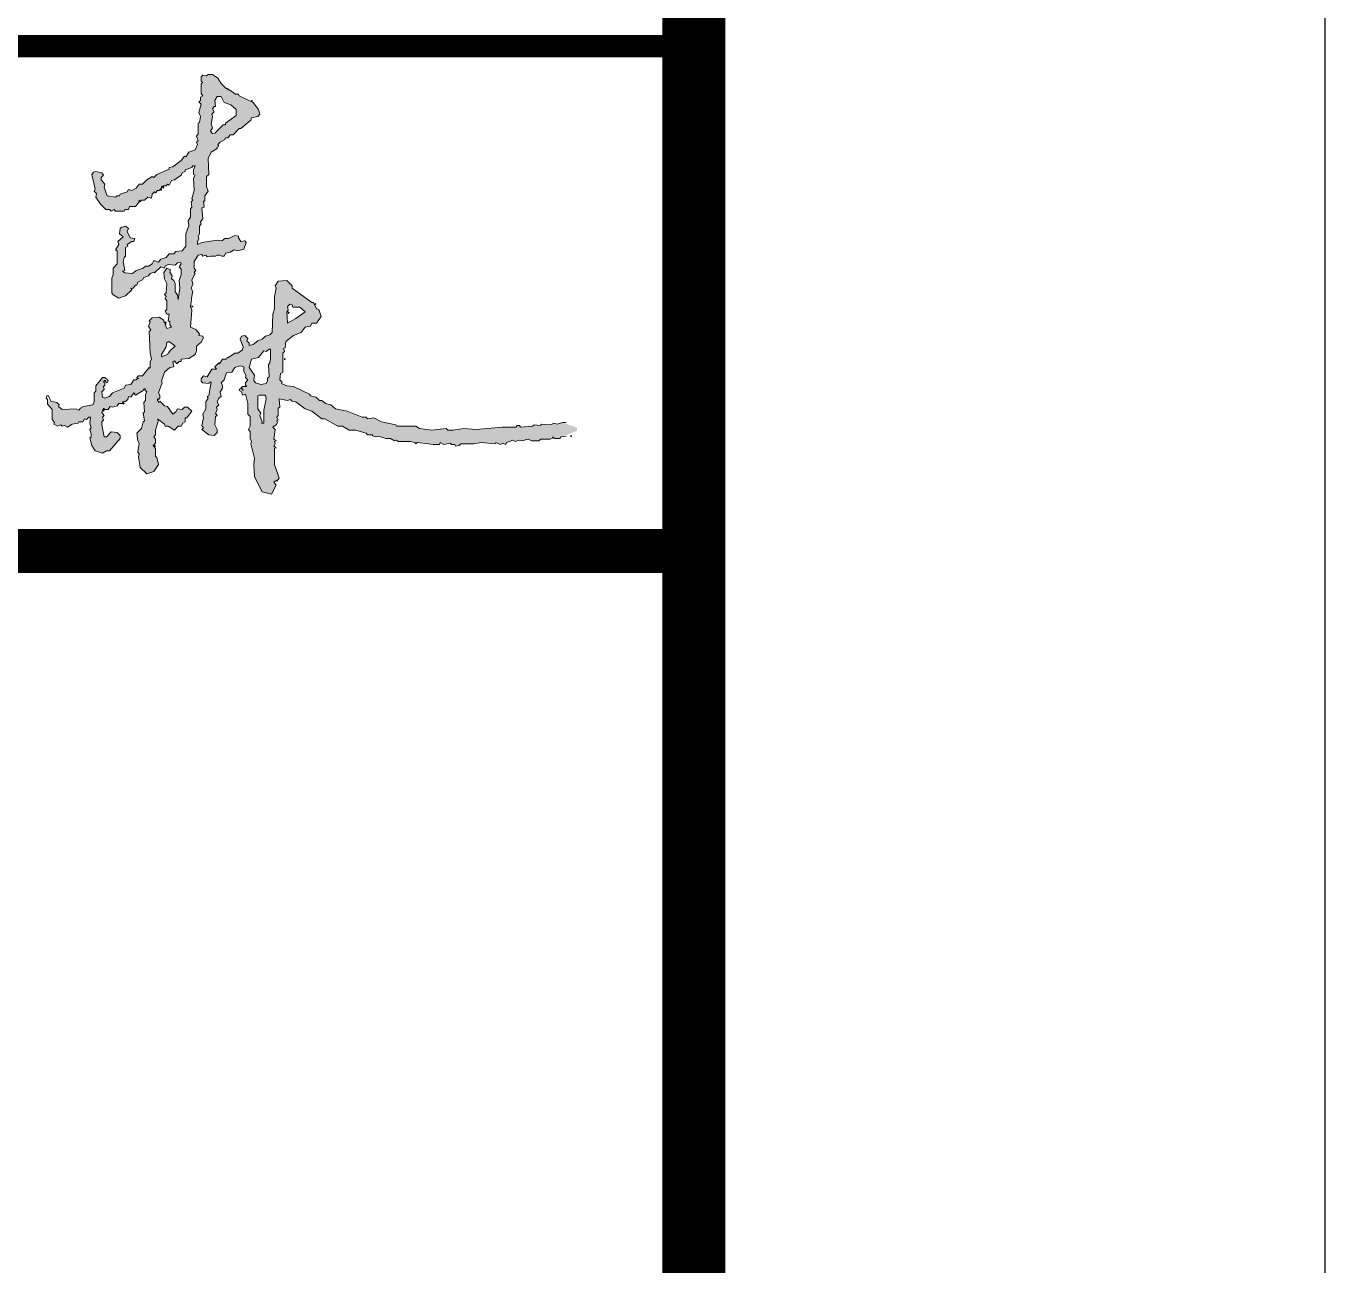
# Model space of a CAD drawing. Extents: x 1188826 to 1909461, y 608442 to 1651179.
# Drawn here: x 1863493 to 1865551, y 1016771 to 1018734 of the extents above; entities that cross this region are included whole.
import ezdxf

# ---------------------------------------------------------------- set-up
doc = ezdxf.new("R2010")
doc.units = 0
doc.header["$LTSCALE"] = 1000
doc.header["$MEASUREMENT"] = 0
doc.layers.add('WALL', color=9, linetype='Continuous', lineweight=40)
doc.layers.add('签名', color=7, linetype='Continuous', lineweight=18)
doc.layers.add('图框', color=140, linetype='Continuous')

# ---------------------------------------------------------------- blocks, each defined once
blk = doc.blocks.new('21414122312')
at = {"layer": '签名'}
h = blk.add_hatch(color=2, dxfattribs=at)
h.dxf.hatch_style = 1
h.paths.add_polyline_path([(6126.6, 7077.7), (6120.6, 7077.7), (6118.1, 7075.3), (6119.4, 7074.1), (6116.9, 7071.7), (6113.3, 7071.7), (6108.5, 7064.4), (6100, 7063.2), (6097.6, 7058.4), (6079.4, 7051.1), (6074.6, 7045.1), (6067.3, 7042.7), (6063.7, 7043.9), (6062.5, 7052.3), (6066.1, 7056), (6064.9, 7060.8), (6067.3, 7063.2), (6067.3, 7066.9), (6064.9, 7068.1), (6068.1, 7074.5), (6067.3, 7075.3), (6063.7, 7075.3), (6052.8, 7062), (6052.8, 7053.6), (6050.4, 7051.1), (6050.4, 7036.6), (6048, 7031.8), (6033.5, 7029.4), (6028.6, 7026.9), (6026.2, 7023.3), (6021.4, 7025.7), (5999.6, 7024.5), (5993.6, 7029.4), (5994.8, 7031.8), (5991.1, 7035.4), (5978.2, 7038.6), (5976.6, 7040.2), (5976.6, 7033), (5983.9, 7024.5), (5983.9, 7008.8), (5987.5, 7004), (5986.3, 7001.5), (5992.3, 6997.9), (5997.2, 7000.3), (5999.6, 6997.9), (6003.2, 6999.1), (6008.1, 6996.7), (6015.3, 7001.5), (6025, 7002.8), (6026.2, 7005.2), (6032.3, 7005.2), (6034.7, 7010), (6038.3, 7008.8), (6041.9, 7012.4), (6044.4, 7012.4), (6043.2, 7002.8), (6045.6, 6995.5), (6043.2, 6993.1), (6047, 6981.7), (6043.2, 6979.8), (6046.8, 6967.7), (6051.6, 6959.2), (6063.7, 6955.6), (6069.8, 6959.2), (6074.6, 6959.2), (6091.5, 6978.6), (6091.5, 6983.4), (6086.7, 6988.2), (6077, 6989.4), (6069.8, 6981), (6066.1, 6981), (6061.7, 7004.4), (6064.9, 7007.6), (6063.7, 7012.4), (6066.1, 7014.8), (6062.5, 7019.7), (6064.9, 7026.9), (6067.3, 7024.5), (6072.2, 7024.5), (6075.8, 7029.4), (6079.4, 7028.2), (6086.7, 7030.6), (6089.1, 7034.2), (6095.2, 7034.2), (6096.4, 7037.8), (6098.8, 7036.6), (6103.6, 7040.2), (6104.8, 7045.1), (6108.5, 7043.9), (6113.3, 7051.1), (6115.7, 7047.5), (6127.8, 7054.8), (6129, 7057.2), (6131.5, 7057.2), (6130.2, 7056), (6133.9, 7052.3), (6131.5, 7048.7), (6131.5, 7039), (6129, 7035.4), (6130.2, 7020.9), (6127.8, 7018.5), (6130.2, 7006.4), (6127.8, 7005.2), (6125.4, 6994.3), (6118.1, 6987), (6119.4, 6974.9), (6121.8, 6971.3), (6119.4, 6956.8), (6121.8, 6954.4), (6120.6, 6949.5), (6123, 6932.6), (6133.9, 6922.9), (6144.8, 6926.5), (6152, 6937.4), (6149.6, 6948.3), (6147.2, 6950.7), (6147.2, 6962.8), (6143.5, 6967.7), (6147.2, 6971.3), (6147.2, 6977.3), (6144.8, 6981), (6147.2, 6984.6), (6147.2, 6991.9), (6152, 7007.6), (6150.8, 7010), (6161.7, 7001.5), (6162.9, 6997.9), (6167.7, 6997.9), (6177.4, 6991.9), (6183.5, 6997.9), (6188.3, 6997.9), (6190.7, 7002.8), (6194.4, 7005.2), (6194.4, 7011.2), (6196.8, 7011.2), (6205.2, 7022.1), (6198, 7028.2), (6193.1, 7028.2), (6189.5, 7024.5), (6182.3, 7025.7), (6179.8, 7020.9), (6175, 7017.3), (6166.5, 7029.4), (6161.7, 7030.6), (6154.4, 7037.8), (6153.2, 7035.4), (6150.8, 7039), (6150.8, 7041.5), (6152, 7040.2), (6154.4, 7042.7), (6154.4, 7047.5), (6152, 7051.1), (6158.1, 7066.9), (6156.9, 7069.3), (6161.7, 7083.8), (6170.2, 7091.1), (6176.2, 7092.3), (6175, 7099.5), (6177.4, 7101.9), (6181, 7097.1), (6184.7, 7100.7), (6188.3, 7100.7), (6188.3, 7104.4), (6195, 7105), (6195.6, 7105.6), (6196, 7105.1), (6200.4, 7105.6), (6210.1, 7111.6), (6212.5, 7117.7), (6212.5, 7124.9), (6219.8, 7131), (6223.4, 7138.2), (6222.2, 7140.6), (6216.1, 7141.9), (6217.3, 7144.3), (6211.3, 7151.5), (6202.8, 7155.2), (6205.2, 7181.8), (6202.8, 7187.8), (6204.6, 7198.2), (6204.6, 7200.9), (6205.8, 7209.3), (6206.4, 7210.8), (6204, 7216.9), (6206.4, 7222.9), (6205.2, 7230.2), (6210.1, 7239.8), (6208.9, 7242.3), (6211.3, 7244.7), (6208.9, 7248.3), (6208.9, 7259.2), (6214.9, 7268.9), (6221, 7270.1), (6222.2, 7267.7), (6227, 7268.9), (6229.4, 7266.4), (6235.5, 7267.7), (6237.2, 7267.5), (6242.1, 7267.5), (6246.4, 7268.9), (6247, 7269.1), (6250.6, 7269.1), (6252.4, 7267.7), (6256, 7267.7), (6258.5, 7272.5), (6265.7, 7273.7), (6271.8, 7277.3), (6277.8, 7276.1), (6287.5, 7278.5), (6291.1, 7289.4), (6288.7, 7291.8), (6282.7, 7290.6), (6277.4, 7299.4), (6273, 7300.3), (6263.3, 7295.5), (6257.3, 7295.5), (6252.4, 7291.8), (6245.2, 7293.1), (6221, 7289.4), (6213.7, 7285.8), (6213.7, 7290.6), (6216.1, 7294.3), (6214.9, 7299.1), (6217.3, 7302.7), (6217.3, 7314.8), (6219.8, 7318.5), (6218.5, 7322.1), (6222.2, 7326.9), (6221, 7343.9), (6224.6, 7345.1), (6223.4, 7354.7), (6225.8, 7354.7), (6225.8, 7363.2), (6230.6, 7370.5), (6228.2, 7377.7), (6228.2, 7393.5), (6231.8, 7397.1), (6230.6, 7422.5), (6235.5, 7432.2), (6245.2, 7438.2), (6247.4, 7442.2), (6250, 7447.9), (6255, 7449.5), (6258.5, 7455.1), (6262.1, 7455.1), (6265.7, 7460), (6270.6, 7460), (6280.2, 7469.7), (6282.7, 7469.7), (6298.4, 7483), (6299.6, 7486.6), (6309.3, 7489), (6312.9, 7492.6), (6310.5, 7499.9), (6302, 7510.8), (6280.2, 7521.7), (6279, 7524.1), (6274.2, 7524.1), (6264.5, 7531.3), (6260.9, 7531.3), (6251.2, 7541), (6246.4, 7549.5), (6237.3, 7555.5), (6230.6, 7555.5), (6228.2, 7553.1), (6222.2, 7554.3), (6219.8, 7551.9), (6219.8, 7544.7), (6222.2, 7542.2), (6219.8, 7541), (6219.8, 7525.3), (6222.2, 7521.7), (6218.5, 7519.3), (6218.5, 7514.4), (6216.1, 7512), (6219.8, 7508.4), (6216.1, 7495.1), (6218.5, 7489), (6217.3, 7479.3), (6214.9, 7478.1), (6214.9, 7461.2), (6212.5, 7457.6), (6214.9, 7450.3), (6212.5, 7447.9), (6213.7, 7444.3), (6210.1, 7435.8), (6200.4, 7432.2), (6195.6, 7424.9), (6193.1, 7426.1), (6188.3, 7418.9), (6175, 7409.2), (6168.9, 7408), (6168.9, 7405.5), (6149.6, 7397.1), (6144.8, 7392.2), (6142.3, 7393.5), (6133.9, 7388.6), (6126.6, 7381.4), (6121.8, 7381.4), (6116.9, 7375.3), (6109.7, 7371.7), (6104.8, 7372.9), (6102.4, 7369.3), (6091.5, 7365.6), (6090.3, 7363.2), (6086.7, 7363.2), (6084.3, 7360.8), (6071, 7363.2), (6066.1, 7376.5), (6067.3, 7381.4), (6061.3, 7388.6), (6061.3, 7392.2), (6064.9, 7395.9), (6062.5, 7399.5), (6052.8, 7401.9), (6049.2, 7400.7), (6046.8, 7397.1), (6051.6, 7374.1), (6050.4, 7370.5), (6054, 7366.8), (6052.8, 7360.8), (6060.1, 7349.9), (6068.6, 7341.4), (6074.6, 7341.4), (6077, 7339), (6081.9, 7341.4), (6084.3, 7339), (6097.6, 7339), (6098.8, 7341.4), (6104.8, 7341.4), (6106.1, 7346.3), (6115.7, 7346.3), (6121.8, 7353.5), (6121.8, 7356), (6123, 7353.5), (6125.4, 7356), (6130.2, 7356), (6135.1, 7360.8), (6141.1, 7359.6), (6142.3, 7365.6), (6146, 7369.3), (6147.2, 7368.1), (6150.8, 7371.7), (6153.2, 7371.7), (6156.9, 7375.3), (6156.9, 7377.7), (6158.1, 7376.5), (6159.3, 7378.9), (6164.1, 7378.9), (6166.5, 7381.4), (6168.9, 7380.1), (6172.6, 7387.4), (6177.4, 7388.6), (6188.3, 7395.9), (6189.5, 7399.5), (6194.4, 7401.9), (6194.4, 7404.3), (6205.2, 7408), (6206.4, 7410.4), (6210.1, 7410.4), (6207.7, 7404.3), (6207.7, 7397.1), (6210.1, 7395.9), (6207.7, 7391), (6208.9, 7371.7), (6205.2, 7358.4), (6206.4, 7356), (6204, 7353.5), (6205.2, 7345.1), (6202.8, 7342.6), (6202.8, 7329.3), (6199.2, 7323.3), (6200.4, 7316), (6195.6, 7302.7), (6195.6, 7283.4), (6189.5, 7276.1), (6179.8, 7274.9), (6176.2, 7271.3), (6168.9, 7271.3), (6164.1, 7265.2), (6155.6, 7262.8), (6152, 7258), (6144.8, 7260.4), (6142.3, 7255.6), (6136.3, 7251.9), (6131.5, 7251.9), (6127.8, 7248.3), (6116.9, 7244.7), (6110.9, 7239.8), (6098.8, 7241), (6095.2, 7243.5), (6098.8, 7244.7), (6096.4, 7259.2), (6097.6, 7265.2), (6100, 7267.7), (6100, 7281), (6103.6, 7283.4), (6102.4, 7285.8), (6109.7, 7290.6), (6113.3, 7290.6), (6114.5, 7295.5), (6107.3, 7296.7), (6102.4, 7306.4), (6104.8, 7311.2), (6100, 7314.8), (6094, 7313.6), (6091.5, 7311.2), (6090.3, 7302.7), (6096.4, 7297.9), (6087.9, 7290.6), (6089.1, 7285.8), (6084.3, 7277.3), (6086.7, 7276.1), (6086.7, 7255.6), (6080.6, 7248.3), (6080.6, 7238.6), (6078.2, 7232.6), (6078.2, 7209.6), (6080.6, 7206), (6089.1, 7201.1), (6100, 7204.8), (6109.7, 7214.4), (6108.5, 7216.9), (6110.9, 7215.6), (6115.7, 7221.7), (6118.1, 7221.7), (6119.4, 7226.5), (6126.6, 7230.2), (6129, 7233.8), (6136.3, 7236.2), (6138.7, 7239.8), (6148.8, 7243.9), (6155.6, 7250.7), (6161.7, 7248.3), (6162.9, 7251.9), (6167.7, 7254.3), (6178.6, 7253.1), (6182.3, 7256.8), (6187.1, 7258), (6188.3, 7255.6), (6184.7, 7250.7), (6188.3, 7247.1), (6188.3, 7238.6), (6184.7, 7228.9), (6185.9, 7216.9), (6183.5, 7198.7), (6182.3, 7206), (6178.6, 7210.8), (6178.6, 7224.1), (6176.2, 7228.9), (6172.6, 7231.4), (6173.8, 7236.2), (6170.2, 7242.3), (6171.4, 7245.9), (6165.3, 7248.3), (6160.5, 7241), (6161.7, 7231.4), (6165.3, 7224.1), (6164.1, 7209.6), (6161.7, 7207.2), (6164.1, 7203.5), (6162.9, 7199.9), (6165.3, 7197.5), (6165.3, 7183), (6162.9, 7180.6), (6165.3, 7175.7), (6168.9, 7175.7), (6167.7, 7164.8), (6170.2, 7163.6), (6170.2, 7158.8), (6172.6, 7155.2), (6165.3, 7152.7), (6161.3, 7162.8), (6160.5, 7163.6), (6160.5, 7166), (6153.2, 7170.9), (6142.3, 7169.7), (6137.5, 7164.8), (6138.7, 7163.6), (6136.3, 7156.4), (6139.9, 7150.3), (6137.5, 7147.9), (6138.7, 7114), (6141.1, 7104.4), (6138.7, 7100.7), (6138.7, 7089.8), (6137.5, 7091.1)])
h.paths.add_polyline_path([(6156.9, 7108), (6156.9, 7111.6), (6164.1, 7123.7), (6165.3, 7131), (6167.7, 7131), (6168.9, 7132.2), (6178.6, 7124.9), (6170.2, 7117.7), (6170.2, 7115.2), (6168.9, 7116.5), (6166.5, 7111.6)], flags=16)
h.paths.add_polyline_path([(6234.3, 7466), (6237.9, 7470.9), (6235.5, 7476.9), (6237.9, 7489), (6236.7, 7492.6), (6240.3, 7496.3), (6237.9, 7501.1), (6242.4, 7507.8), (6241.5, 7514.4), (6245.2, 7520.5), (6251.2, 7520.5), (6256, 7510.8), (6266.9, 7507.2), (6275.4, 7499.9), (6275.4, 7490.2), (6258.5, 7478.1), (6258.5, 7475.7), (6254.8, 7475.7), (6238.9, 7459.8)], flags=16)
h = blk.add_hatch(color=2, dxfattribs=at)
h.dxf.hatch_style = 1
h.paths.add_polyline_path([(6325, 7069.3), (6322.6, 7065.7), (6314.1, 7064.4), (6305.6, 7066.9), (6303.2, 7070.5), (6304.4, 7079), (6296, 7091.1), (6299.6, 7104.4), (6310.5, 7106.8), (6318.9, 7117.7), (6322.6, 7116.5), (6327.4, 7120.1), (6329.8, 7120.1), (6329.8, 7105.6), (6328.6, 7098.3), (6326.2, 7095.9), (6327.4, 7076.5), (6325, 7074.1)], flags=16)
h.paths.add_polyline_path([(6321.4, 7047.5), (6322.6, 7041.5), (6318.9, 7023.3), (6318.9, 7002.8), (6315.3, 7002.8), (6316.5, 7005.2), (6312.9, 7014.8), (6314.1, 7018.5), (6309.3, 7025.7), (6309.3, 7046.3), (6311.7, 7047.5)], flags=16)
h.paths.add_polyline_path([(6356.4, 7161.2), (6355.2, 7179.4), (6357.6, 7181.8), (6356.4, 7187.8), (6358.9, 7190.2), (6360.1, 7191.4), (6363.7, 7190.2), (6364.9, 7186.6), (6375.8, 7186.6), (6384.3, 7179.4), (6369.7, 7168.5)], flags=16)
h.paths.add_polyline_path([(6357.6, 7176.9), (6357.6, 7179.4), (6358.9, 7178.1)], flags=0)
h.paths.add_polyline_path([(6814.8, 6990.5), (6814.9, 6995.9), (6791.9, 7004), (6783.4, 7001.5), (6778.6, 7002.8), (6773.7, 7000.3), (6759.2, 7001.5), (6756.8, 6999.1), (6747.1, 7000.3), (6744.7, 6997.9), (6725.4, 6996.7), (6724.2, 6999.1), (6720.5, 6999.1), (6718.1, 6996.7), (6696.3, 6996.7), (6655.2, 6993.1), (6635.9, 6994.3), (6618.9, 6991.9), (6610.5, 6991.9), (6608, 6994.3), (6585.1, 6991.9), (6565.7, 6994.3), (6559.7, 6997.9), (6529.4, 6997.9), (6528.2, 7000.3), (6505.2, 7005.2), (6493.1, 7011.2), (6483.4, 7010), (6481, 7012.4), (6475, 7012.4), (6450.8, 7022.1), (6432.6, 7025.7), (6425.4, 7031.8), (6416.9, 7034.2), (6410.9, 7039), (6407.2, 7039), (6401.2, 7043.9), (6392.7, 7046.3), (6391.5, 7048.7), (6366.1, 7060.8), (6355.2, 7062), (6346.8, 7065.7), (6348, 7068.1), (6344.3, 7071.7), (6345.6, 7081.4), (6349.2, 7083.8), (6349.2, 7114), (6351.6, 7116.5), (6350.4, 7121.3), (6352.8, 7122.5), (6354, 7132.2), (6366.1, 7141.9), (6378.2, 7146.7), (6384.3, 7155.2), (6392.7, 7156.4), (6395.1, 7161.2), (6402.4, 7161.2), (6409.7, 7172.1), (6406, 7183), (6402.4, 7184.2), (6397.6, 7193.9), (6395.1, 7193.9), (6363.7, 7216.9), (6363.7, 7220.5), (6355.2, 7228.9), (6341.9, 7227.7), (6337.1, 7220.5), (6338.3, 7216.9), (6335.9, 7203.5), (6335.9, 7184.2), (6333.5, 7175.7), (6332.2, 7146.7), (6328.6, 7143.1), (6321.4, 7140.6), (6316.5, 7135.8), (6309.3, 7133.4), (6302, 7127.3), (6296, 7126.1), (6296, 7129.8), (6292.3, 7133.4), (6293.5, 7137), (6288.7, 7141.9), (6283.9, 7140.6), (6281.4, 7135.8), (6286.3, 7123.7), (6285.1, 7118.9), (6277.8, 7114), (6273, 7114), (6263.3, 7106.8), (6260.9, 7106.8), (6259.7, 7104.4), (6253.6, 7104.4), (6248.8, 7097.1), (6247.6, 7098.3), (6241.5, 7092.3), (6243.9, 7088.6), (6236.7, 7088.6), (6229.4, 7076.5), (6223.4, 7077.7), (6219.8, 7072.9), (6219.8, 7069.3), (6222.2, 7066.9), (6231.8, 7065.7), (6233.1, 7068.1), (6235.5, 7068.1), (6231.8, 7046.3), (6229.4, 7045.1), (6230.6, 7042.7), (6227, 7036.6), (6227, 7025.7), (6222.2, 7017.3), (6223.4, 7011.2), (6221, 6999.1), (6223.4, 6995.5), (6221, 6993.1), (6231.8, 6984.6), (6240.3, 6983.4), (6245.2, 6988.2), (6245.2, 6993.1), (6241.5, 7000.3), (6242.7, 7013.6), (6245.2, 7014.8), (6242.7, 7018.5), (6245.2, 7023.3), (6243.9, 7028.2), (6247.6, 7031.8), (6245.2, 7036.6), (6247.6, 7042.7), (6251.2, 7045.1), (6250, 7052.3), (6253.6, 7058.4), (6253.6, 7063.2), (6251.2, 7066.9), (6256, 7071.7), (6259.7, 7082.6), (6268.1, 7083.8), (6273, 7091.1), (6281.4, 7093.5), (6287.5, 7092.3), (6287.5, 7085), (6291.1, 7077.7), (6289.9, 7075.3), (6293.5, 7071.7), (6289.9, 7066.9), (6289.9, 7063.2), (6292.3, 7060.8), (6285.1, 7060.8), (6283.9, 7059.6), (6286.3, 7054.8), (6283.9, 7058.4), (6281.4, 7058.4), (6280.2, 7054.8), (6283.9, 7052.3), (6285.1, 7047.5), (6289.9, 7048.7), (6293.5, 7034.2), (6293.5, 7017.3), (6297.2, 7013.6), (6297.2, 6997.9), (6294.7, 6993.1), (6297.2, 6989.4), (6297.2, 6978.6), (6299.6, 6973.7), (6298.4, 6970.1), (6304.4, 6947.1), (6303.2, 6937.4), (6304.4, 6918.1), (6316.5, 6893.9), (6331, 6890.3), (6338.3, 6904.8), (6334.7, 6909.6), (6338.3, 6912), (6339.5, 6910.8), (6343.1, 6915.7), (6335.9, 6937.4), (6335.9, 6962.8), (6338.3, 6964), (6334.7, 6966.5), (6337.1, 6970.1), (6335.9, 6973.7), (6338.3, 6974.9), (6334.7, 6977.3), (6337.1, 6993.1), (6333.5, 6996.7), (6338.3, 7000.3), (6340.7, 7004), (6339.5, 7006.4), (6341.9, 7007.6), (6339.5, 7012.4), (6341.9, 7014.8), (6341.9, 7026.9), (6344.3, 7028.2), (6343.1, 7041.5), (6356.4, 7039), (6361.3, 7040.2), (6363.7, 7037.8), (6369.7, 7036.6), (6384.3, 7025.7), (6395.1, 7022.1), (6410.9, 7010), (6415.7, 7010), (6436.3, 6997.9), (6443.5, 6997.9), (6454.4, 6991.9), (6464.1, 6991.9), (6481, 6987), (6483.4, 6984.6), (6491.9, 6984.6), (6490.7, 6983.4), (6495.5, 6981), (6500.4, 6982.2), (6512.5, 6978.6), (6519.7, 6978.6), (6525.8, 6974.9), (6529.4, 6976.1), (6531.8, 6973.7), (6551.2, 6973.7), (6558.4, 6972.5), (6559.7, 6970.1), (6562.1, 6972.5), (6580.2, 6970.1), (6583.6, 6969.5), (6587.5, 6968.9), (6597.1, 6968.9), (6598.4, 6972.5), (6604.4, 6968.9), (6614.1, 6971.3), (6616.5, 6968.9), (6621.3, 6968.9), (6622.5, 6966.5), (6628.6, 6967.7), (6631, 6970.1), (6651.6, 6970.1), (6663.7, 6972.5), (6685.4, 6970.1), (6686.7, 6972.5), (6693.9, 6968.9), (6697.5, 6971.3), (6702.4, 6968.9), (6703.6, 6972.5), (6713.3, 6976.1), (6716.9, 6973.7), (6722.9, 6976.1), (6727.8, 6974.9), (6737.5, 6977.3), (6743.5, 6974.9), (6754.4, 6974.9), (6758, 6977.3), (6772.5, 6977.3), (6777.4, 6979.8), (6776.2, 6981), (6779.8, 6978.6), (6788.3, 6978.6), (6789.5, 6981)])
at = {"layer": '图框'}
for points, const_width in [([(0, 7600.3), (7000, 7600.3)], 35), ([(0, 6800.3), (7000, 6800.3)], 70)]:
    blk.add_lwpolyline(points, dxfattribs=dict(at, const_width=const_width))
at = {"layer": '签名', "color": 2, "elevation": 9704994.5}
for points in [[(6239.1, 7554.3), (6237.9, 7555.5), (6230.6, 7555.5), (6228.2, 7553.1), (6222.2, 7554.3), (6219.8, 7551.9), (6219.8, 7544.7), (6222.2, 7542.2), (6219.8, 7541), (6219.8, 7525.3), (6222.2, 7521.7), (6218.5, 7519.3), (6218.5, 7514.4), (6216.1, 7512), (6219.8, 7508.4), (6216.1, 7495.1), (6218.5, 7489), (6217.3, 7479.3), (6214.9, 7478.1), (6214.9, 7461.2), (6212.5, 7457.6), (6214.9, 7450.3), (6212.5, 7447.9), (6213.7, 7444.3), (6210.1, 7435.8), (6200.4, 7432.2), (6195.6, 7424.9), (6193.1, 7426.1), (6188.3, 7418.9), (6175, 7409.2), (6168.9, 7408), (6168.9, 7405.5), (6149.6, 7397.1), (6144.8, 7392.2), (6142.3, 7393.5), (6133.9, 7388.6), (6126.6, 7381.4), (6121.8, 7381.4), (6116.9, 7375.3), (6109.7, 7371.7), (6104.8, 7372.9), (6102.4, 7369.3), (6091.5, 7365.6), (6090.3, 7363.2), (6086.7, 7363.2), (6084.3, 7360.8), (6071, 7363.2), (6066.1, 7376.5), (6067.3, 7381.4), (6061.3, 7388.6), (6061.3, 7392.2), (6064.9, 7395.9), (6062.5, 7399.5), (6052.8, 7401.9), (6049.2, 7400.7), (6046.8, 7397.1), (6051.6, 7374.1), (6050.4, 7370.5), (6054, 7366.8), (6052.8, 7360.8), (6060.1, 7349.9), (6068.6, 7341.4), (6074.6, 7341.4), (6077, 7339), (6081.9, 7341.4), (6084.3, 7339), (6097.6, 7339), (6098.8, 7341.4), (6104.8, 7341.4), (6106.1, 7346.3), (6115.7, 7346.3), (6121.8, 7353.5), (6121.8, 7356), (6123, 7353.5), (6125.4, 7356), (6130.2, 7356), (6135.1, 7360.8), (6141.1, 7359.6), (6142.3, 7365.6), (6146, 7369.3), (6147.2, 7368.1), (6150.8, 7371.7), (6153.2, 7371.7), (6156.9, 7375.3), (6156.9, 7377.7), (6158.1, 7376.5), (6159.3, 7378.9), (6164.1, 7378.9), (6166.5, 7381.4), (6168.9, 7380.1), (6172.6, 7387.4), (6177.4, 7388.6), (6188.3, 7395.9), (6189.5, 7399.5), (6194.4, 7401.9), (6194.4, 7404.3), (6205.2, 7408), (6206.4, 7410.4), (6210.1, 7410.4), (6207.7, 7404.3), (6207.7, 7397.1), (6210.1, 7395.9), (6207.7, 7391), (6208.9, 7371.7), (6205.2, 7358.4), (6206.4, 7356), (6204, 7353.5), (6205.2, 7345.1), (6202.8, 7342.6), (6202.8, 7329.3), (6199.2, 7323.3), (6200.4, 7316), (6195.6, 7302.7), (6195.6, 7283.4), (6189.5, 7276.1), (6179.8, 7274.9), (6176.2, 7271.3), (6168.9, 7271.3), (6164.1, 7265.2), (6155.6, 7262.8), (6152, 7258), (6144.8, 7260.4), (6142.3, 7255.6), (6136.3, 7251.9), (6131.5, 7251.9), (6127.8, 7248.3), (6116.9, 7244.7), (6110.9, 7239.8), (6098.8, 7241), (6095.2, 7243.5), (6098.8, 7244.7), (6096.4, 7259.2), (6097.6, 7265.2), (6100, 7267.7), (6100, 7281), (6103.6, 7283.4), (6102.4, 7285.8), (6109.7, 7290.6), (6113.3, 7290.6), (6114.5, 7295.5), (6107.3, 7296.7), (6102.4, 7306.4), (6104.8, 7311.2), (6100, 7314.8), (6094, 7313.6), (6091.5, 7311.2), (6090.3, 7302.7), (6096.4, 7297.9), (6087.9, 7290.6), (6089.1, 7285.8), (6084.3, 7277.3), (6086.7, 7276.1), (6086.7, 7255.6), (6080.6, 7248.3), (6080.6, 7238.6), (6078.2, 7232.6), (6078.2, 7209.6), (6080.6, 7206), (6089.1, 7201.1), (6100, 7204.8), (6109.7, 7214.4), (6108.5, 7216.9), (6110.9, 7215.6), (6115.7, 7221.7), (6118.1, 7221.7), (6119.4, 7226.5), (6126.6, 7230.2), (6129, 7233.8), (6136.3, 7236.2), (6138.7, 7239.8), (6144.8, 7242.3), (6146, 7241), (6155.6, 7250.7), (6161.7, 7248.3), (6162.9, 7251.9), (6167.7, 7254.3), (6178.6, 7253.1), (6182.3, 7256.8), (6187.1, 7258), (6188.3, 7255.6), (6184.7, 7250.7), (6188.3, 7247.1), (6188.3, 7238.6), (6184.7, 7228.9), (6185.9, 7216.9), (6183.5, 7198.7), (6182.3, 7206), (6178.6, 7210.8), (6178.6, 7224.1), (6176.2, 7228.9), (6172.6, 7231.4), (6173.8, 7236.2), (6170.2, 7242.3), (6171.4, 7245.9), (6165.3, 7248.3), (6160.5, 7241), (6161.7, 7231.4), (6165.3, 7224.1), (6164.1, 7209.6), (6161.7, 7207.2), (6164.1, 7203.5), (6162.9, 7199.9), (6165.3, 7197.5), (6165.3, 7183), (6162.9, 7180.6), (6165.3, 7175.7), (6168.9, 7175.7), (6167.7, 7164.8), (6170.2, 7163.6), (6170.2, 7158.8), (6172.6, 7155.2), (6165.3, 7152.7), (6162.9, 7158.8), (6164.1, 7160), (6160.5, 7163.6), (6160.5, 7166), (6153.2, 7170.9), (6142.3, 7169.7), (6137.5, 7164.8), (6138.7, 7163.6), (6136.3, 7156.4), (6139.9, 7150.3), (6137.5, 7147.9), (6138.7, 7114), (6141.1, 7104.4), (6138.7, 7100.7), (6138.7, 7089.8), (6137.5, 7091.1), (6126.6, 7077.7), (6120.6, 7077.7), (6118.1, 7075.3), (6120.6, 7072.9), (6119.4, 7074.1), (6116.9, 7071.7), (6113.3, 7071.7), (6108.5, 7064.4), (6100, 7063.2), (6097.6, 7058.4), (6079.4, 7051.1), (6074.6, 7045.1), (6067.3, 7042.7), (6063.7, 7043.9), (6062.5, 7052.3), (6066.1, 7056), (6064.9, 7060.8), (6067.3, 7063.2), (6067.3, 7066.9), (6064.9, 7068.1), (6066.1, 7070.5), (6068.6, 7070.5), (6067.3, 7069.3), (6071, 7066.9), (6072.2, 7070.5), (6067.3, 7075.3), (6063.7, 7075.3), (6052.8, 7062), (6052.8, 7053.6), (6050.4, 7051.1), (6050.4, 7036.6), (6048, 7031.8), (6033.5, 7029.4), (6028.6, 7026.9), (6026.2, 7023.3), (6021.4, 7025.7), (5999.6, 7024.5), (5993.6, 7029.4), (5994.8, 7031.8), (5991.1, 7035.4), (5981.5, 7037.8), (5977.8, 7046.3), (5975.4, 7046.3), (5974.2, 7042.7), (5976.6, 7040.2), (5976.6, 7033), (5983.9, 7024.5), (5983.9, 7008.8), (5987.5, 7004), (5986.3, 7001.5), (5992.3, 6997.9), (5997.2, 7000.3), (5999.6, 6997.9), (6003.2, 6999.1), (6008.1, 6996.7), (6015.3, 7001.5), (6025, 7002.8), (6026.2, 7005.2), (6032.3, 7005.2), (6034.7, 7010), (6038.3, 7008.8), (6041.9, 7012.4), (6044.4, 7012.4), (6043.2, 7002.8), (6045.6, 6995.5), (6043.2, 6993.1), (6045.6, 6985.8), (6045.6, 6981), (6043.2, 6979.8), (6046.8, 6967.7), (6051.6, 6959.2), (6063.7, 6955.6), (6069.8, 6959.2), (6074.6, 6959.2), (6091.5, 6978.6), (6091.5, 6983.4), (6086.7, 6988.2), (6077, 6989.4), (6069.8, 6981), (6066.1, 6981), (6062.5, 7000.3), (6062.5, 7005.2), (6064.9, 7007.6), (6063.7, 7012.4), (6066.1, 7014.8), (6062.5, 7019.7), (6064.9, 7026.9), (6067.3, 7024.5), (6072.2, 7024.5), (6075.8, 7029.4), (6079.4, 7028.2), (6086.7, 7030.6), (6089.1, 7034.2), (6095.2, 7034.2), (6096.4, 7037.8), (6098.8, 7036.6), (6103.6, 7040.2), (6104.8, 7045.1), (6108.5, 7043.9), (6113.3, 7051.1), (6115.7, 7047.5), (6127.8, 7054.8), (6129, 7057.2), (6131.5, 7057.2), (6130.2, 7056), (6133.9, 7052.3), (6131.5, 7048.7), (6131.5, 7039), (6129, 7035.4), (6130.2, 7020.9), (6127.8, 7018.5), (6130.2, 7006.4), (6127.8, 7005.2), (6125.4, 6994.3), (6118.1, 6987), (6119.4, 6974.9), (6121.8, 6971.3), (6119.4, 6956.8), (6121.8, 6954.4), (6120.6, 6949.5), (6123, 6932.6), (6133.9, 6922.9), (6144.8, 6926.5), (6152, 6937.4), (6149.6, 6948.3), (6147.2, 6950.7), (6147.2, 6962.8), (6143.5, 6967.7), (6147.2, 6971.3), (6147.2, 6977.3), (6144.8, 6981), (6147.2, 6984.6), (6147.2, 6991.9), (6152, 7007.6), (6150.8, 7010), (6161.7, 7001.5), (6162.9, 6997.9), (6167.7, 6997.9), (6177.4, 6991.9), (6183.5, 6997.9), (6188.3, 6997.9), (6190.7, 7002.8), (6194.4, 7005.2), (6194.4, 7011.2), (6196.8, 7011.2), (6205.2, 7022.1), (6198, 7028.2), (6193.1, 7028.2), (6189.5, 7024.5), (6182.3, 7025.7), (6179.8, 7020.9), (6175, 7017.3), (6166.5, 7029.4), (6161.7, 7030.6), (6154.4, 7037.8), (6153.2, 7035.4), (6150.8, 7039), (6150.8, 7041.5), (6152, 7040.2), (6154.4, 7042.7), (6154.4, 7047.5), (6152, 7051.1), (6158.1, 7066.9), (6156.9, 7069.3), (6161.7, 7083.8), (6170.2, 7091.1), (6176.2, 7092.3), (6175, 7099.5), (6177.4, 7101.9), (6181, 7097.1), (6184.7, 7100.7), (6188.3, 7100.7), (6188.3, 7104.4), (6200.4, 7105.6), (6210.1, 7111.6), (6212.5, 7117.7), (6212.5, 7124.9), (6219.8, 7131), (6223.4, 7138.2), (6222.2, 7140.6), (6216.1, 7141.9), (6217.3, 7144.3), (6211.3, 7151.5), (6202.8, 7155.2), (6205.2, 7181.8), (6202.8, 7187.8), (6204, 7195.1), (6204.6, 7198.1), (6204.6, 7201.1), (6205.8, 7209.6), (6206.4, 7210.8), (6204, 7216.9), (6206.4, 7222.9), (6205.2, 7230.2), (6210.1, 7239.8), (6208.9, 7242.3), (6211.3, 7244.7), (6208.9, 7248.3), (6208.9, 7259.2), (6214.9, 7268.9), (6221, 7270.1), (6222.2, 7267.7), (6227, 7268.9), (6229.4, 7266.4), (6235.5, 7267.7), (6237.9, 7267.5), (6242.7, 7267.5), (6246.4, 7268.9), (6245.2, 7269.1), (6248.8, 7269.1), (6252.4, 7267.7), (6256, 7267.7), (6258.5, 7272.5), (6265.7, 7273.7), (6271.8, 7277.3), (6277.8, 7276.1), (6287.5, 7278.5), (6291.1, 7289.4), (6288.7, 7291.8), (6282.7, 7290.6), (6279, 7296.7), (6279, 7299.1), (6273, 7300.3), (6263.3, 7295.5), (6257.3, 7295.5), (6252.4, 7291.8), (6245.2, 7293.1), (6221, 7289.4), (6213.7, 7285.8), (6213.7, 7290.6), (6216.1, 7294.3), (6214.9, 7299.1), (6217.3, 7302.7), (6217.3, 7314.8), (6219.8, 7318.5), (6218.5, 7322.1), (6222.2, 7326.9), (6221, 7343.9), (6224.6, 7345.1), (6223.4, 7354.7), (6225.8, 7354.7), (6225.8, 7363.2), (6230.6, 7370.5), (6228.2, 7377.7), (6228.2, 7393.5), (6231.8, 7397.1), (6230.6, 7422.5), (6235.5, 7432.2), (6245.2, 7438.2), (6245.2, 7440.6), (6247.6, 7441.8), (6246.4, 7444.3), (6250, 7447.9), (6257.3, 7452.5), (6258.5, 7455.1), (6262.1, 7455.1), (6265.7, 7460), (6270.6, 7460), (6280.2, 7469.7), (6282.7, 7469.7), (6298.4, 7483), (6299.6, 7486.6), (6309.3, 7489), (6312.9, 7492.6), (6310.5, 7499.9), (6302, 7510.8), (6280.2, 7521.7), (6279, 7524.1), (6274.2, 7524.1), (6264.5, 7531.3), (6262.1, 7531.3), (6262.1, 7533.8), (6259.7, 7532.6), (6251.2, 7541), (6246.4, 7549.5), (6239.1, 7554.3)], [(6245.2, 7520.5), (6251.2, 7520.5), (6256, 7510.8), (6266.9, 7507.2), (6275.4, 7499.9), (6275.4, 7490.2), (6258.5, 7478.1), (6258.5, 7475.7), (6254.8, 7475.7), (6241.5, 7462.4), (6237.9, 7461.2), (6234.3, 7466), (6237.9, 7470.9), (6235.5, 7476.9), (6237.9, 7489), (6236.7, 7492.6), (6240.3, 7496.3), (6237.9, 7501.1), (6240.3, 7504.7), (6242.7, 7504.7), (6241.5, 7514.4), (6245.2, 7520.5)], [(6300.8, 7513.2), (6299.6, 7514.4), (6299.6, 7512), (6300.8, 7513.2)], [(6156.9, 7372.9), (6155.6, 7374.1), (6155.6, 7371.7), (6156.9, 7372.9)], [(6160.5, 7376.5), (6159.3, 7377.7), (6159.3, 7375.3), (6160.5, 7376.5)], [(6356.4, 7227.7), (6355.2, 7228.9), (6341.9, 7227.7), (6337.1, 7220.5), (6338.3, 7216.9), (6335.9, 7203.5), (6335.9, 7184.2), (6333.5, 7175.7), (6332.2, 7146.7), (6328.6, 7143.1), (6321.4, 7140.6), (6316.5, 7135.8), (6309.3, 7133.4), (6302, 7127.3), (6296, 7126.1), (6296, 7129.8), (6292.3, 7133.4), (6293.5, 7137), (6288.7, 7141.9), (6283.9, 7140.6), (6281.4, 7135.8), (6286.3, 7123.7), (6285.1, 7118.9), (6277.8, 7114), (6273, 7114), (6263.3, 7106.8), (6260.9, 7106.8), (6259.7, 7104.4), (6253.6, 7104.4), (6248.8, 7097.1), (6247.6, 7098.3), (6241.5, 7092.3), (6243.9, 7088.6), (6236.7, 7088.6), (6229.4, 7076.5), (6223.4, 7077.7), (6219.8, 7072.9), (6219.8, 7069.3), (6222.2, 7066.9), (6231.8, 7065.7), (6233.1, 7068.1), (6235.5, 7068.1), (6231.8, 7046.3), (6229.4, 7045.1), (6230.6, 7042.7), (6227, 7036.6), (6227, 7025.7), (6222.2, 7017.3), (6223.4, 7011.2), (6221, 6999.1), (6223.4, 6995.5), (6221, 6993.1), (6231.8, 6984.6), (6240.3, 6983.4), (6245.2, 6988.2), (6245.2, 6993.1), (6241.5, 7000.3), (6242.7, 7013.6), (6245.2, 7014.8), (6242.7, 7018.5), (6245.2, 7023.3), (6243.9, 7028.2), (6247.6, 7031.8), (6245.2, 7036.6), (6247.6, 7042.7), (6251.2, 7045.1), (6250, 7052.3), (6253.6, 7058.4), (6253.6, 7063.2), (6251.2, 7066.9), (6256, 7071.7), (6259.7, 7082.6), (6268.1, 7083.8), (6273, 7091.1), (6281.4, 7093.5), (6287.5, 7092.3), (6287.5, 7085), (6291.1, 7077.7), (6289.9, 7075.3), (6293.5, 7071.7), (6289.9, 7066.9), (6289.9, 7063.2), (6292.3, 7060.8), (6285.1, 7060.8), (6283.9, 7059.6), (6286.3, 7054.8), (6283.9, 7058.4), (6281.4, 7058.4), (6280.2, 7054.8), (6283.9, 7052.3), (6285.1, 7047.5), (6289.9, 7048.7), (6293.5, 7034.2), (6293.5, 7017.3), (6297.2, 7013.6), (6297.2, 6997.9), (6294.7, 6993.1), (6297.2, 6989.4), (6297.2, 6978.6), (6299.6, 6973.7), (6298.4, 6970.1), (6304.4, 6947.1), (6303.2, 6937.4), (6304.4, 6918.1), (6316.5, 6893.9), (6331, 6890.3), (6338.3, 6904.8), (6334.7, 6909.6), (6338.3, 6912), (6339.5, 6910.8), (6343.1, 6915.7), (6335.9, 6937.4), (6335.9, 6962.8), (6338.3, 6964), (6334.7, 6966.5), (6337.1, 6970.1), (6335.9, 6973.7), (6338.3, 6974.9), (6334.7, 6977.3), (6337.1, 6993.1), (6333.5, 6996.7), (6338.3, 7000.3), (6340.7, 7004), (6339.5, 7006.4), (6341.9, 7007.6), (6339.5, 7012.4), (6341.9, 7014.8), (6341.9, 7026.9), (6344.3, 7028.2), (6343.1, 7041.5), (6356.4, 7039), (6361.3, 7040.2), (6363.7, 7037.8), (6369.7, 7036.6), (6384.3, 7025.7), (6395.1, 7022.1), (6410.9, 7010), (6415.7, 7010), (6436.3, 6997.9), (6443.5, 6997.9), (6454.4, 6991.9), (6464.1, 6991.9), (6481, 6987), (6483.4, 6984.6), (6491.9, 6984.6), (6490.7, 6983.4), (6495.5, 6981), (6500.4, 6982.2), (6512.5, 6978.6), (6519.7, 6978.6), (6525.8, 6974.9), (6529.4, 6976.1), (6531.8, 6973.7), (6551.2, 6973.7), (6558.4, 6972.5), (6559.7, 6970.1), (6562.1, 6972.5), (6580.2, 6970.1), (6582.6, 6969.7), (6587.5, 6968.9), (6597.1, 6968.9), (6598.4, 6972.5), (6604.4, 6968.9), (6614.1, 6971.3), (6616.5, 6968.9), (6621.3, 6968.9), (6622.5, 6966.5), (6628.6, 6967.7), (6631, 6970.1), (6651.6, 6970.1), (6663.7, 6972.5), (6685.4, 6970.1), (6686.7, 6972.5), (6693.9, 6968.9), (6697.5, 6971.3), (6702.4, 6968.9), (6703.6, 6972.5), (6713.3, 6976.1), (6716.9, 6973.7), (6722.9, 6976.1), (6727.8, 6974.9), (6737.5, 6977.3), (6743.5, 6974.9), (6754.4, 6974.9), (6758, 6977.3), (6772.5, 6977.3), (6777.4, 6979.8), (6776.2, 6981), (6779.8, 6978.6), (6788.3, 6978.6), (6789.5, 6981), (6797.9, 6982.4)], [(6798.1, 7004), (6791.9, 7004), (6783.4, 7001.5), (6778.6, 7002.8), (6773.7, 7000.3), (6759.2, 7001.5), (6756.8, 6999.1), (6747.1, 7000.3), (6744.7, 6997.9), (6725.4, 6996.7), (6724.2, 6999.1), (6720.5, 6999.1), (6718.1, 6996.7), (6696.3, 6996.7), (6655.2, 6993.1), (6635.9, 6994.3), (6618.9, 6991.9), (6610.5, 6991.9), (6608, 6994.3), (6585.1, 6991.9), (6565.7, 6994.3), (6559.7, 6997.9), (6529.4, 6997.9), (6528.2, 7000.3), (6505.2, 7005.2), (6493.1, 7011.2), (6483.4, 7010), (6481, 7012.4), (6475, 7012.4), (6450.8, 7022.1), (6432.6, 7025.7), (6425.4, 7031.8), (6416.9, 7034.2), (6410.9, 7039), (6407.2, 7039), (6401.2, 7043.9), (6392.7, 7046.3), (6391.5, 7048.7), (6366.1, 7060.8), (6355.2, 7062), (6346.8, 7065.7), (6348, 7068.1), (6344.3, 7071.7), (6345.6, 7081.4), (6349.2, 7083.8), (6349.2, 7114), (6351.6, 7116.5), (6350.4, 7121.3), (6352.8, 7122.5), (6354, 7132.2), (6366.1, 7141.9), (6378.2, 7146.7), (6384.3, 7155.2), (6392.7, 7156.4), (6395.1, 7161.2), (6402.4, 7161.2), (6409.7, 7172.1), (6406, 7183), (6402.4, 7184.2), (6397.6, 7193.9), (6395.1, 7193.9), (6363.7, 7216.9), (6363.7, 7220.5), (6356.4, 7227.7)], [(6206.4, 7187.8), (6205.2, 7189), (6205.2, 7186.6), (6206.4, 7187.8)], [(6358.9, 7190.2), (6360.1, 7191.4), (6363.7, 7190.2), (6364.9, 7186.6), (6375.8, 7186.6), (6384.3, 7179.4), (6369.7, 7168.5), (6356.4, 7161.2), (6355.2, 7179.4), (6357.6, 7181.8), (6356.4, 7187.8), (6358.9, 7190.2)], [(6401.2, 7191.4), (6400, 7192.7), (6400, 7190.2), (6401.2, 7191.4)], [(6164.1, 7162.4), (6162.9, 7163.6), (6162.9, 7161.2), (6164.1, 7162.4)], [(6358.9, 7178.1), (6357.6, 7179.4), (6357.6, 7176.9), (6358.9, 7178.1)], [(6165.3, 7131), (6167.7, 7131), (6168.9, 7132.2), (6178.6, 7124.9), (6170.2, 7117.7), (6170.2, 7115.2), (6168.9, 7116.5), (6166.5, 7111.6), (6156.9, 7108), (6156.9, 7111.6), (6164.1, 7123.7), (6165.3, 7131)], [(6327.4, 7120.1), (6329.8, 7120.1), (6329.8, 7105.6), (6328.6, 7098.3), (6326.2, 7095.9), (6327.4, 7076.5), (6325, 7074.1), (6325, 7069.3), (6322.6, 7065.7), (6314.1, 7064.4), (6305.6, 7066.9), (6303.2, 7070.5), (6304.4, 7079), (6296, 7091.1), (6299.6, 7104.4), (6310.5, 7106.8), (6318.9, 7117.7), (6322.6, 7116.5), (6327.4, 7120.1)], [(6352.8, 7104.4), (6351.6, 7105.6), (6351.6, 7103.1), (6352.8, 7104.4)], [(6311.7, 7047.5), (6321.4, 7047.5), (6322.6, 7041.5), (6318.9, 7023.3), (6318.9, 7002.8), (6315.3, 7002.8), (6316.5, 7005.2), (6312.9, 7014.8), (6314.1, 7018.5), (6309.3, 7025.7), (6309.3, 7046.3), (6311.7, 7047.5)], [(6066.1, 7023.3), (6064.9, 7024.5), (6064.9, 7022.1), (6066.1, 7023.3)], [(6097.6, 7034.2), (6096.4, 7035.4), (6096.4, 7033), (6097.6, 7034.2)], [(6806.4, 6982.2), (6805.2, 6983.4), (6805.2, 6981), (6806.4, 6982.2)], [(6147.2, 6966.5), (6146, 6967.7), (6146, 6965.3), (6147.2, 6966.5)]]:
    blk.add_lwpolyline(points, dxfattribs=at)

msp = doc.modelspace()

# ---------------------------------------------------------------- linework, layer by layer
at = {"layer": '图框'}
msp.add_lwpolyline([(1791250.9, 1010102), (1865550.9, 1010102), (1865550.9, 1052102), (1791250.9, 1052102)], close=True, dxfattribs=at)
at = {"layer": '图框', "const_width": 100}
msp.add_lwpolyline([(1793750.9, 1011102), (1864550.9, 1011102), (1864550.9, 1051102), (1793750.9, 1051102)], close=True, dxfattribs=at)

# ---------------------------------------------------------------- block references
at = {"layer": 'WALL'}
msp.add_blockref('21414122312', (1857550.9, 1011102), dxfattribs=at)

doc.saveas('drawing.dxf')
